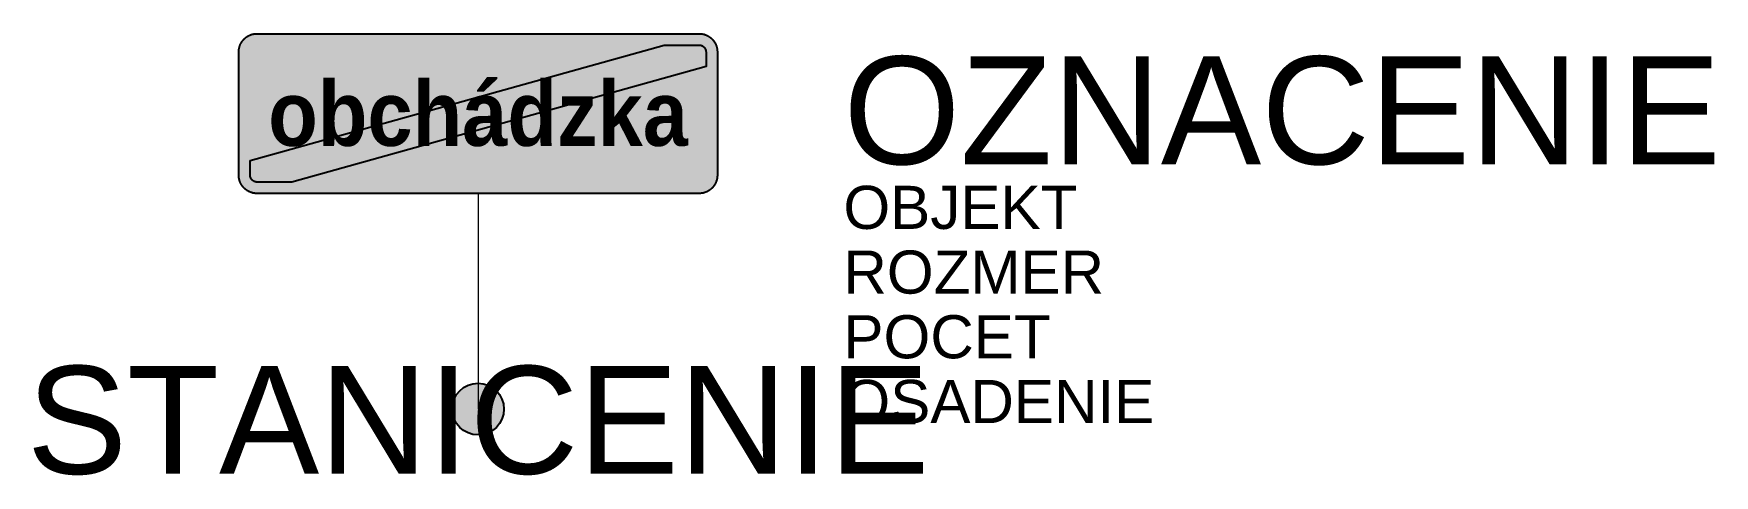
# Model space of a CAD drawing. Header units: metres. Extents: x -10.3 to 28.7, y -1.5 to 8.7.
import ezdxf
from ezdxf.enums import TextEntityAlignment as Align

# ---------------------------------------------------------------- set-up
doc = ezdxf.new("R2010")
doc.units = ezdxf.units.M
doc.layers.get('Defpoints').update_dxf_attribs({"color": 140, "lineweight": 5})
doc.styles.add('DZ', font='arialbd.ttf')
doc.styles.get("Standard").update_dxf_attribs({"font": 'arial.ttf'})

msp = doc.modelspace()

# ---------------------------------------------------------------- hatches: boundary and pattern name
at = {"true_color": 0xf6b400}
msp.add_hatch(color=40, dxfattribs=at).paths.add_polyline_path([(-5.133, 5), (-5.138, 5), (-5.143, 5), (-5.149, 5), (-5.154, 5), (-5.159, 5.001), (-5.164, 5.001), (-5.17, 5.002), (-5.175, 5.002), (-5.18, 5.003), (-5.185, 5.003), (-5.19, 5.004), (-5.195, 5.005), (-5.201, 5.005), (-5.206, 5.006), (-5.211, 5.007), (-5.216, 5.008), (-5.221, 5.009), (-5.226, 5.01), (-5.231, 5.012), (-5.236, 5.013), (-5.241, 5.014), (-5.246, 5.015), (-5.251, 5.017), (-5.256, 5.018), (-5.261, 5.02), (-5.266, 5.021), (-5.271, 5.023), (-5.276, 5.025), (-5.281, 5.027), (-5.285, 5.028), (-5.29, 5.03), (-5.295, 5.032), (-5.3, 5.034), (-5.304, 5.036), (-5.309, 5.038), (-5.314, 5.041), (-5.318, 5.043), (-5.323, 5.045), (-5.328, 5.047), (-5.332, 5.05), (-5.337, 5.052), (-5.341, 5.055), (-5.346, 5.057), (-5.35, 5.06), (-5.355, 5.063), (-5.359, 5.065), (-5.363, 5.068), (-5.368, 5.071), (-5.372, 5.074), (-5.376, 5.077), (-5.381, 5.08), (-5.385, 5.083), (-5.389, 5.086), (-5.393, 5.089), (-5.397, 5.093), (-5.401, 5.096), (-5.405, 5.099), (-5.409, 5.103), (-5.413, 5.106), (-5.417, 5.109), (-5.421, 5.113), (-5.425, 5.117), (-5.428, 5.12), (-5.432, 5.124), (-5.436, 5.128), (-5.44, 5.131), (-5.443, 5.135), (-5.447, 5.139), (-5.45, 5.143), (-5.454, 5.147), (-5.457, 5.151), (-5.46, 5.155), (-5.464, 5.159), (-5.467, 5.163), (-5.47, 5.167), (-5.473, 5.171), (-5.476, 5.176), (-5.479, 5.18), (-5.482, 5.184), (-5.485, 5.188), (-5.488, 5.193), (-5.491, 5.197), (-5.493, 5.201), (-5.496, 5.206), (-5.499, 5.21), (-5.501, 5.215), (-5.504, 5.219), (-5.506, 5.224), (-5.509, 5.229), (-5.511, 5.233), (-5.513, 5.238), (-5.516, 5.242), (-5.518, 5.247), (-5.52, 5.252), (-5.522, 5.256), (-5.524, 5.261), (-5.526, 5.266), (-5.528, 5.271), (-5.53, 5.276), (-5.532, 5.281), (-5.533, 5.285), (-5.535, 5.29), (-5.536, 5.295), (-5.538, 5.3), (-5.539, 5.305), (-5.541, 5.31), (-5.542, 5.315), (-5.543, 5.32), (-5.545, 5.325), (-5.546, 5.33), (-5.547, 5.335), (-5.548, 5.34), (-5.549, 5.345), (-5.55, 5.351), (-5.551, 5.356), (-5.552, 5.361), (-5.552, 5.366), (-5.553, 5.371), (-5.554, 5.376), (-5.554, 5.381), (-5.555, 5.387), (-5.555, 5.392), (-5.555, 5.397), (-5.556, 5.402), (-5.556, 5.408), (-5.556, 5.413), (-5.556, 5.418), (-5.556, 5.423), (-5.556, 8.281), (-5.556, 8.286), (-5.556, 8.291), (-5.556, 8.297), (-5.556, 8.302), (-5.555, 8.307), (-5.555, 8.312), (-5.555, 8.317), (-5.554, 8.323), (-5.554, 8.328), (-5.553, 8.333), (-5.552, 8.338), (-5.552, 8.343), (-5.551, 8.348), (-5.55, 8.354), (-5.549, 8.359), (-5.548, 8.364), (-5.547, 8.369), (-5.546, 8.374), (-5.545, 8.379), (-5.543, 8.384), (-5.542, 8.389), (-5.541, 8.394), (-5.539, 8.399), (-5.538, 8.404), (-5.536, 8.409), (-5.535, 8.414), (-5.533, 8.419), (-5.532, 8.424), (-5.53, 8.428), (-5.528, 8.433), (-5.526, 8.438), (-5.524, 8.443), (-5.522, 8.448), (-5.52, 8.452), (-5.518, 8.457), (-5.516, 8.462), (-5.513, 8.466), (-5.511, 8.471), (-5.509, 8.476), (-5.506, 8.48), (-5.504, 8.485), (-5.501, 8.489), (-5.499, 8.494), (-5.496, 8.498), (-5.493, 8.503), (-5.491, 8.507), (-5.488, 8.511), (-5.485, 8.516), (-5.482, 8.52), (-5.479, 8.524), (-5.476, 8.528), (-5.473, 8.533), (-5.47, 8.537), (-5.467, 8.541), (-5.464, 8.545), (-5.46, 8.549), (-5.457, 8.553), (-5.454, 8.557), (-5.45, 8.561), (-5.447, 8.565), (-5.443, 8.569), (-5.44, 8.573), (-5.436, 8.576), (-5.432, 8.58), (-5.428, 8.584), (-5.425, 8.587), (-5.421, 8.591), (-5.417, 8.595), (-5.413, 8.598), (-5.409, 8.602), (-5.405, 8.605), (-5.401, 8.608), (-5.397, 8.611), (-5.393, 8.615), (-5.389, 8.618), (-5.385, 8.621), (-5.381, 8.624), (-5.376, 8.627), (-5.372, 8.63), (-5.368, 8.633), (-5.363, 8.636), (-5.359, 8.639), (-5.355, 8.641), (-5.35, 8.644), (-5.346, 8.647), (-5.341, 8.649), (-5.337, 8.652), (-5.332, 8.654), (-5.328, 8.657), (-5.323, 8.659), (-5.318, 8.661), (-5.314, 8.664), (-5.309, 8.666), (-5.304, 8.668), (-5.3, 8.67), (-5.295, 8.672), (-5.29, 8.674), (-5.285, 8.676), (-5.281, 8.678), (-5.276, 8.679), (-5.271, 8.681), (-5.266, 8.683), (-5.261, 8.684), (-5.256, 8.686), (-5.251, 8.687), (-5.246, 8.689), (-5.241, 8.69), (-5.236, 8.691), (-5.231, 8.693), (-5.226, 8.694), (-5.221, 8.695), (-5.216, 8.696), (-5.211, 8.697), (-5.206, 8.698), (-5.201, 8.699), (-5.195, 8.7), (-5.19, 8.7), (-5.185, 8.701), (-5.18, 8.701), (-5.175, 8.702), (-5.17, 8.703), (-5.164, 8.703), (-5.159, 8.703), (-5.154, 8.704), (-5.149, 8.704), (-5.143, 8.704), (-5.138, 8.704), (-5.133, 8.704), (5.133, 8.704), (5.138, 8.704), (5.143, 8.704), (5.149, 8.704), (5.154, 8.704), (5.159, 8.703), (5.164, 8.703), (5.17, 8.703), (5.175, 8.702), (5.18, 8.701), (5.185, 8.701), (5.19, 8.7), (5.195, 8.7), (5.201, 8.699), (5.206, 8.698), (5.211, 8.697), (5.216, 8.696), (5.221, 8.695), (5.226, 8.694), (5.231, 8.693), (5.236, 8.691), (5.241, 8.69), (5.246, 8.689), (5.251, 8.687), (5.256, 8.686), (5.261, 8.684), (5.266, 8.683), (5.271, 8.681), (5.276, 8.679), (5.281, 8.678), (5.285, 8.676), (5.29, 8.674), (5.295, 8.672), (5.3, 8.67), (5.304, 8.668), (5.309, 8.666), (5.314, 8.664), (5.318, 8.661), (5.323, 8.659), (5.328, 8.657), (5.332, 8.654), (5.337, 8.652), (5.341, 8.649), (5.346, 8.647), (5.35, 8.644), (5.355, 8.641), (5.359, 8.639), (5.363, 8.636), (5.368, 8.633), (5.372, 8.63), (5.376, 8.627), (5.381, 8.624), (5.385, 8.621), (5.389, 8.618), (5.393, 8.615), (5.397, 8.611), (5.401, 8.608), (5.405, 8.605), (5.409, 8.602), (5.413, 8.598), (5.417, 8.595), (5.421, 8.591), (5.425, 8.587), (5.428, 8.584), (5.432, 8.58), (5.436, 8.576), (5.44, 8.573), (5.443, 8.569), (5.447, 8.565), (5.45, 8.561), (5.454, 8.557), (5.457, 8.553), (5.46, 8.549), (5.464, 8.545), (5.467, 8.541), (5.47, 8.537), (5.473, 8.533), (5.476, 8.528), (5.479, 8.524), (5.482, 8.52), (5.485, 8.516), (5.488, 8.511), (5.491, 8.507), (5.493, 8.503), (5.496, 8.498), (5.499, 8.494), (5.501, 8.489), (5.504, 8.485), (5.506, 8.48), (5.509, 8.476), (5.511, 8.471), (5.513, 8.466), (5.516, 8.462), (5.518, 8.457), (5.52, 8.452), (5.522, 8.448), (5.524, 8.443), (5.526, 8.438), (5.528, 8.433), (5.53, 8.428), (5.531, 8.424), (5.533, 8.419), (5.535, 8.414), (5.536, 8.409), (5.538, 8.404), (5.539, 8.399), (5.541, 8.394), (5.542, 8.389), (5.543, 8.384), (5.545, 8.379), (5.546, 8.374), (5.547, 8.369), (5.548, 8.364), (5.549, 8.359), (5.55, 8.354), (5.551, 8.348), (5.552, 8.343), (5.552, 8.338), (5.553, 8.333), (5.554, 8.328), (5.554, 8.323), (5.555, 8.317), (5.555, 8.312), (5.555, 8.307), (5.556, 8.302), (5.556, 8.297), (5.556, 8.291), (5.556, 8.286), (5.556, 8.281), (5.556, 5.423), (5.556, 5.418), (5.556, 5.413), (5.556, 5.408), (5.556, 5.402), (5.555, 5.397), (5.555, 5.392), (5.555, 5.387), (5.554, 5.381), (5.554, 5.376), (5.553, 5.371), (5.552, 5.366), (5.552, 5.361), (5.551, 5.356), (5.55, 5.351), (5.549, 5.345), (5.548, 5.34), (5.547, 5.335), (5.546, 5.33), (5.545, 5.325), (5.543, 5.32), (5.542, 5.315), (5.541, 5.31), (5.539, 5.305), (5.538, 5.3), (5.536, 5.295), (5.535, 5.29), (5.533, 5.285), (5.531, 5.281), (5.53, 5.276), (5.528, 5.271), (5.526, 5.266), (5.524, 5.261), (5.522, 5.256), (5.52, 5.252), (5.518, 5.247), (5.516, 5.242), (5.513, 5.238), (5.511, 5.233), (5.509, 5.229), (5.506, 5.224), (5.504, 5.219), (5.501, 5.215), (5.499, 5.21), (5.496, 5.206), (5.493, 5.201), (5.491, 5.197), (5.488, 5.193), (5.485, 5.188), (5.482, 5.184), (5.479, 5.18), (5.476, 5.176), (5.473, 5.171), (5.47, 5.167), (5.467, 5.163), (5.464, 5.159), (5.46, 5.155), (5.457, 5.151), (5.454, 5.147), (5.45, 5.143), (5.447, 5.139), (5.443, 5.135), (5.44, 5.131), (5.436, 5.128), (5.432, 5.124), (5.428, 5.12), (5.425, 5.117), (5.421, 5.113), (5.417, 5.109), (5.413, 5.106), (5.409, 5.103), (5.405, 5.099), (5.401, 5.096), (5.397, 5.093), (5.393, 5.089), (5.389, 5.086), (5.385, 5.083), (5.381, 5.08), (5.376, 5.077), (5.372, 5.074), (5.368, 5.071), (5.363, 5.068), (5.359, 5.065), (5.355, 5.063), (5.35, 5.06), (5.346, 5.057), (5.341, 5.055), (5.337, 5.052), (5.332, 5.05), (5.328, 5.047), (5.323, 5.045), (5.318, 5.043), (5.314, 5.041), (5.309, 5.038), (5.304, 5.036), (5.3, 5.034), (5.295, 5.032), (5.29, 5.03), (5.285, 5.028), (5.281, 5.027), (5.276, 5.025), (5.271, 5.023), (5.266, 5.021), (5.261, 5.02), (5.256, 5.018), (5.251, 5.017), (5.246, 5.015), (5.241, 5.014), (5.236, 5.013), (5.231, 5.012), (5.226, 5.01), (5.221, 5.009), (5.216, 5.008), (5.211, 5.007), (5.206, 5.006), (5.201, 5.005), (5.195, 5.005), (5.19, 5.004), (5.185, 5.003), (5.18, 5.003), (5.175, 5.002), (5.17, 5.002), (5.164, 5.001), (5.159, 5.001), (5.154, 5), (5.149, 5), (5.143, 5), (5.138, 5), (5.133, 5)])
at = {"true_color": 0x292829}
h = msp.add_hatch(color=250, dxfattribs=at)
h.paths.add_polyline_path([(-5.133, 5.106), (-5.141, 5.106), (-5.149, 5.106), (-5.157, 5.107), (-5.165, 5.107), (-5.173, 5.108), (-5.181, 5.109), (-5.189, 5.111), (-5.197, 5.112), (-5.205, 5.114), (-5.212, 5.116), (-5.22, 5.118), (-5.227, 5.12), (-5.235, 5.122), (-5.242, 5.125), (-5.249, 5.128), (-5.257, 5.131), (-5.264, 5.134), (-5.271, 5.137), (-5.277, 5.141), (-5.284, 5.144), (-5.291, 5.148), (-5.298, 5.152), (-5.304, 5.156), (-5.31, 5.16), (-5.317, 5.164), (-5.323, 5.169), (-5.329, 5.174), (-5.335, 5.178), (-5.341, 5.183), (-5.346, 5.188), (-5.352, 5.193), (-5.357, 5.199), (-5.363, 5.204), (-5.368, 5.21), (-5.373, 5.215), (-5.378, 5.221), (-5.383, 5.227), (-5.387, 5.233), (-5.392, 5.239), (-5.396, 5.246), (-5.4, 5.252), (-5.404, 5.259), (-5.408, 5.265), (-5.412, 5.272), (-5.416, 5.279), (-5.419, 5.286), (-5.422, 5.293), (-5.426, 5.3), (-5.428, 5.307), (-5.431, 5.314), (-5.434, 5.321), (-5.436, 5.329), (-5.438, 5.336), (-5.44, 5.344), (-5.442, 5.352), (-5.444, 5.359), (-5.445, 5.367), (-5.447, 5.375), (-5.448, 5.383), (-5.449, 5.391), (-5.45, 5.399), (-5.45, 5.407), (-5.45, 5.415), (-5.45, 5.423), (-5.45, 8.281), (-5.45, 8.289), (-5.45, 8.297), (-5.45, 8.305), (-5.449, 8.313), (-5.448, 8.321), (-5.447, 8.329), (-5.445, 8.337), (-5.444, 8.345), (-5.442, 8.352), (-5.44, 8.36), (-5.438, 8.368), (-5.436, 8.375), (-5.434, 8.383), (-5.431, 8.39), (-5.428, 8.397), (-5.426, 8.404), (-5.422, 8.411), (-5.419, 8.418), (-5.416, 8.425), (-5.412, 8.432), (-5.408, 8.439), (-5.404, 8.445), (-5.4, 8.452), (-5.396, 8.458), (-5.392, 8.465), (-5.387, 8.471), (-5.383, 8.477), (-5.378, 8.483), (-5.373, 8.489), (-5.368, 8.494), (-5.363, 8.5), (-5.357, 8.505), (-5.352, 8.511), (-5.346, 8.516), (-5.341, 8.521), (-5.335, 8.526), (-5.329, 8.531), (-5.323, 8.535), (-5.317, 8.54), (-5.31, 8.544), (-5.304, 8.548), (-5.298, 8.552), (-5.291, 8.556), (-5.284, 8.56), (-5.277, 8.564), (-5.271, 8.567), (-5.264, 8.57), (-5.257, 8.573), (-5.249, 8.576), (-5.242, 8.579), (-5.235, 8.582), (-5.227, 8.584), (-5.22, 8.586), (-5.212, 8.588), (-5.205, 8.59), (-5.197, 8.592), (-5.189, 8.593), (-5.181, 8.595), (-5.173, 8.596), (-5.165, 8.597), (-5.157, 8.597), (-5.149, 8.598), (-5.141, 8.598), (-5.133, 8.598), (5.133, 8.598), (5.141, 8.598), (5.149, 8.598), (5.157, 8.597), (5.165, 8.597), (5.173, 8.596), (5.181, 8.595), (5.189, 8.593), (5.197, 8.592), (5.205, 8.59), (5.212, 8.588), (5.22, 8.586), (5.227, 8.584), (5.235, 8.582), (5.242, 8.579), (5.249, 8.576), (5.257, 8.573), (5.264, 8.57), (5.271, 8.567), (5.277, 8.564), (5.284, 8.56), (5.291, 8.556), (5.298, 8.552), (5.304, 8.548), (5.31, 8.544), (5.317, 8.54), (5.323, 8.535), (5.329, 8.531), (5.335, 8.526), (5.341, 8.521), (5.346, 8.516), (5.352, 8.511), (5.357, 8.505), (5.363, 8.5), (5.368, 8.494), (5.373, 8.489), (5.378, 8.483), (5.383, 8.477), (5.387, 8.471), (5.392, 8.465), (5.396, 8.458), (5.4, 8.452), (5.404, 8.445), (5.408, 8.439), (5.412, 8.432), (5.416, 8.425), (5.419, 8.418), (5.422, 8.411), (5.425, 8.404), (5.428, 8.397), (5.431, 8.39), (5.434, 8.383), (5.436, 8.375), (5.438, 8.368), (5.44, 8.36), (5.442, 8.352), (5.444, 8.345), (5.445, 8.337), (5.447, 8.329), (5.448, 8.321), (5.449, 8.313), (5.449, 8.305), (5.45, 8.297), (5.45, 8.289), (5.45, 8.281), (5.45, 5.423), (5.45, 5.415), (5.45, 5.407), (5.449, 5.399), (5.449, 5.391), (5.448, 5.383), (5.447, 5.375), (5.445, 5.367), (5.444, 5.359), (5.442, 5.352), (5.44, 5.344), (5.438, 5.336), (5.436, 5.329), (5.434, 5.321), (5.431, 5.314), (5.428, 5.307), (5.425, 5.3), (5.422, 5.293), (5.419, 5.286), (5.416, 5.279), (5.412, 5.272), (5.408, 5.265), (5.404, 5.259), (5.4, 5.252), (5.396, 5.246), (5.392, 5.239), (5.387, 5.233), (5.383, 5.227), (5.378, 5.221), (5.373, 5.215), (5.368, 5.21), (5.363, 5.204), (5.357, 5.199), (5.352, 5.193), (5.346, 5.188), (5.341, 5.183), (5.335, 5.178), (5.329, 5.174), (5.323, 5.169), (5.317, 5.164), (5.31, 5.16), (5.304, 5.156), (5.298, 5.152), (5.291, 5.148), (5.284, 5.144), (5.277, 5.141), (5.271, 5.137), (5.264, 5.134), (5.257, 5.131), (5.249, 5.128), (5.242, 5.125), (5.235, 5.122), (5.227, 5.12), (5.22, 5.118), (5.212, 5.116), (5.205, 5.114), (5.197, 5.112), (5.189, 5.111), (5.181, 5.109), (5.173, 5.108), (5.165, 5.107), (5.157, 5.107), (5.149, 5.106), (5.141, 5.106), (5.133, 5.106)])
h.paths.add_polyline_path([(-5.133, 5.265), (-5.137, 5.265), (-5.141, 5.265), (-5.145, 5.265), (-5.149, 5.265), (-5.153, 5.266), (-5.157, 5.266), (-5.161, 5.267), (-5.165, 5.268), (-5.169, 5.269), (-5.173, 5.27), (-5.176, 5.271), (-5.18, 5.272), (-5.184, 5.273), (-5.188, 5.274), (-5.191, 5.276), (-5.195, 5.277), (-5.198, 5.279), (-5.202, 5.28), (-5.205, 5.282), (-5.209, 5.284), (-5.212, 5.286), (-5.215, 5.288), (-5.218, 5.29), (-5.222, 5.292), (-5.225, 5.294), (-5.228, 5.296), (-5.231, 5.298), (-5.234, 5.301), (-5.237, 5.303), (-5.24, 5.306), (-5.242, 5.308), (-5.245, 5.311), (-5.248, 5.314), (-5.25, 5.317), (-5.253, 5.319), (-5.255, 5.322), (-5.258, 5.325), (-5.26, 5.328), (-5.262, 5.331), (-5.265, 5.335), (-5.267, 5.338), (-5.269, 5.341), (-5.271, 5.344), (-5.273, 5.348), (-5.274, 5.351), (-5.276, 5.354), (-5.278, 5.358), (-5.279, 5.361), (-5.281, 5.365), (-5.282, 5.369), (-5.283, 5.372), (-5.285, 5.376), (-5.286, 5.38), (-5.287, 5.384), (-5.288, 5.387), (-5.288, 5.391), (-5.289, 5.395), (-5.29, 5.399), (-5.29, 5.403), (-5.291, 5.407), (-5.291, 5.411), (-5.291, 5.415), (-5.292, 5.419), (-5.292, 5.423), (-5.292, 8.281), (-5.292, 8.285), (-5.291, 8.289), (-5.291, 8.293), (-5.291, 8.297), (-5.29, 8.301), (-5.29, 8.305), (-5.289, 8.309), (-5.288, 8.313), (-5.288, 8.317), (-5.287, 8.32), (-5.286, 8.324), (-5.285, 8.328), (-5.283, 8.332), (-5.282, 8.335), (-5.281, 8.339), (-5.279, 8.343), (-5.278, 8.346), (-5.276, 8.35), (-5.274, 8.353), (-5.273, 8.356), (-5.271, 8.36), (-5.269, 8.363), (-5.267, 8.366), (-5.265, 8.37), (-5.262, 8.373), (-5.26, 8.376), (-5.258, 8.379), (-5.255, 8.382), (-5.253, 8.385), (-5.25, 8.388), (-5.248, 8.39), (-5.245, 8.393), (-5.242, 8.396), (-5.24, 8.398), (-5.237, 8.401), (-5.234, 8.403), (-5.231, 8.406), (-5.228, 8.408), (-5.225, 8.41), (-5.222, 8.412), (-5.218, 8.415), (-5.215, 8.417), (-5.212, 8.418), (-5.209, 8.42), (-5.205, 8.422), (-5.202, 8.424), (-5.198, 8.425), (-5.195, 8.427), (-5.191, 8.429), (-5.188, 8.43), (-5.184, 8.431), (-5.18, 8.432), (-5.176, 8.433), (-5.173, 8.435), (-5.169, 8.435), (-5.165, 8.436), (-5.161, 8.437), (-5.157, 8.438), (-5.153, 8.438), (-5.149, 8.439), (-5.145, 8.439), (-5.141, 8.439), (-5.137, 8.44), (-5.133, 8.44), (5.133, 8.44), (5.137, 8.44), (5.141, 8.439), (5.145, 8.439), (5.149, 8.439), (5.153, 8.438), (5.157, 8.438), (5.161, 8.437), (5.165, 8.436), (5.169, 8.435), (5.173, 8.435), (5.176, 8.433), (5.18, 8.432), (5.184, 8.431), (5.187, 8.43), (5.191, 8.429), (5.195, 8.427), (5.198, 8.425), (5.202, 8.424), (5.205, 8.422), (5.209, 8.42), (5.212, 8.418), (5.215, 8.417), (5.218, 8.415), (5.222, 8.412), (5.225, 8.41), (5.228, 8.408), (5.231, 8.406), (5.234, 8.403), (5.237, 8.401), (5.24, 8.398), (5.242, 8.396), (5.245, 8.393), (5.248, 8.39), (5.25, 8.388), (5.253, 8.385), (5.255, 8.382), (5.258, 8.379), (5.26, 8.376), (5.262, 8.373), (5.265, 8.37), (5.267, 8.366), (5.269, 8.363), (5.271, 8.36), (5.273, 8.356), (5.274, 8.353), (5.276, 8.35), (5.278, 8.346), (5.279, 8.343), (5.281, 8.339), (5.282, 8.335), (5.283, 8.332), (5.285, 8.328), (5.286, 8.324), (5.287, 8.32), (5.288, 8.317), (5.288, 8.313), (5.289, 8.309), (5.29, 8.305), (5.29, 8.301), (5.291, 8.297), (5.291, 8.293), (5.291, 8.289), (5.292, 8.285), (5.292, 8.281), (5.292, 5.423), (5.292, 5.419), (5.291, 5.415), (5.291, 5.411), (5.291, 5.407), (5.29, 5.403), (5.29, 5.399), (5.289, 5.395), (5.288, 5.391), (5.288, 5.387), (5.287, 5.384), (5.286, 5.38), (5.285, 5.376), (5.283, 5.372), (5.282, 5.369), (5.281, 5.365), (5.279, 5.361), (5.278, 5.358), (5.276, 5.354), (5.274, 5.351), (5.273, 5.348), (5.271, 5.344), (5.269, 5.341), (5.267, 5.338), (5.265, 5.335), (5.262, 5.331), (5.26, 5.328), (5.258, 5.325), (5.255, 5.322), (5.253, 5.319), (5.25, 5.317), (5.248, 5.314), (5.245, 5.311), (5.242, 5.308), (5.24, 5.306), (5.237, 5.303), (5.234, 5.301), (5.231, 5.298), (5.228, 5.296), (5.225, 5.294), (5.222, 5.292), (5.218, 5.29), (5.215, 5.288), (5.212, 5.286), (5.209, 5.284), (5.205, 5.282), (5.202, 5.28), (5.198, 5.279), (5.195, 5.277), (5.191, 5.276), (5.187, 5.274), (5.184, 5.273), (5.18, 5.272), (5.176, 5.271), (5.173, 5.27), (5.169, 5.269), (5.165, 5.268), (5.161, 5.267), (5.157, 5.266), (5.153, 5.266), (5.149, 5.265), (5.145, 5.265), (5.141, 5.265), (5.137, 5.265), (5.133, 5.265)], flags=16)
at = {"true_color": 0xba1e10}
msp.add_hatch(color=22, dxfattribs=at).paths.add_polyline_path([(-5.292, 5.764), (4.322, 8.44), (5.133, 8.44), (5.137, 8.44), (5.141, 8.439), (5.145, 8.439), (5.149, 8.439), (5.153, 8.438), (5.157, 8.438), (5.161, 8.437), (5.165, 8.436), (5.169, 8.435), (5.173, 8.435), (5.176, 8.433), (5.18, 8.432), (5.184, 8.431), (5.187, 8.43), (5.191, 8.429), (5.195, 8.427), (5.198, 8.425), (5.202, 8.424), (5.205, 8.422), (5.209, 8.42), (5.212, 8.418), (5.215, 8.417), (5.218, 8.415), (5.222, 8.412), (5.225, 8.41), (5.228, 8.408), (5.231, 8.406), (5.234, 8.403), (5.237, 8.401), (5.24, 8.398), (5.242, 8.396), (5.245, 8.393), (5.248, 8.39), (5.25, 8.388), (5.253, 8.385), (5.255, 8.382), (5.258, 8.379), (5.26, 8.376), (5.262, 8.373), (5.265, 8.37), (5.267, 8.366), (5.269, 8.363), (5.271, 8.36), (5.273, 8.356), (5.274, 8.353), (5.276, 8.35), (5.278, 8.346), (5.279, 8.343), (5.281, 8.339), (5.282, 8.335), (5.283, 8.332), (5.285, 8.328), (5.286, 8.324), (5.287, 8.32), (5.288, 8.317), (5.288, 8.313), (5.289, 8.309), (5.29, 8.305), (5.29, 8.301), (5.291, 8.297), (5.291, 8.293), (5.291, 8.289), (5.292, 8.285), (5.292, 8.281), (5.292, 7.941), (-4.322, 5.265), (-5.133, 5.265), (-5.137, 5.265), (-5.141, 5.265), (-5.145, 5.265), (-5.149, 5.265), (-5.153, 5.266), (-5.157, 5.266), (-5.161, 5.267), (-5.165, 5.268), (-5.169, 5.269), (-5.173, 5.27), (-5.176, 5.271), (-5.18, 5.272), (-5.184, 5.273), (-5.188, 5.274), (-5.191, 5.276), (-5.195, 5.277), (-5.198, 5.279), (-5.202, 5.28), (-5.205, 5.282), (-5.209, 5.284), (-5.212, 5.286), (-5.215, 5.288), (-5.218, 5.29), (-5.222, 5.292), (-5.225, 5.294), (-5.228, 5.296), (-5.231, 5.298), (-5.234, 5.301), (-5.237, 5.303), (-5.24, 5.306), (-5.242, 5.308), (-5.245, 5.311), (-5.248, 5.314), (-5.25, 5.317), (-5.253, 5.319), (-5.255, 5.322), (-5.258, 5.325), (-5.26, 5.328), (-5.262, 5.331), (-5.265, 5.335), (-5.267, 5.338), (-5.269, 5.341), (-5.271, 5.344), (-5.273, 5.348), (-5.274, 5.351), (-5.276, 5.354), (-5.278, 5.358), (-5.279, 5.361), (-5.281, 5.365), (-5.282, 5.369), (-5.283, 5.372), (-5.285, 5.376), (-5.286, 5.38), (-5.287, 5.384), (-5.288, 5.387), (-5.288, 5.391), (-5.289, 5.395), (-5.29, 5.399), (-5.29, 5.403), (-5.291, 5.407), (-5.291, 5.411), (-5.291, 5.415), (-5.292, 5.419), (-5.292, 5.423)])
h = msp.add_hatch(color=0)
h.dxf.hatch_style = 1
h.paths.add_polyline_path([(0.6, 0, 1), (-0.6, 0, 1)])

# ---------------------------------------------------------------- linework, layer by layer
at = {"lineweight": 9}
msp.add_line((0, 5), (0, 2.5), dxfattribs=at)
at = {"color": 0, "lineweight": 9}
msp.add_line((0, 2.5), (0, 0), dxfattribs=at)
at = {"color": 40, "true_color": 0xf6b400}
msp.add_lwpolyline([(-5.133, 5), (-5.138, 5), (-5.143, 5), (-5.149, 5), (-5.154, 5), (-5.159, 5.001), (-5.164, 5.001), (-5.17, 5.002), (-5.175, 5.002), (-5.18, 5.003), (-5.185, 5.003), (-5.19, 5.004), (-5.195, 5.005), (-5.201, 5.005), (-5.206, 5.006), (-5.211, 5.007), (-5.216, 5.008), (-5.221, 5.009), (-5.226, 5.01), (-5.231, 5.012), (-5.236, 5.013), (-5.241, 5.014), (-5.246, 5.015), (-5.251, 5.017), (-5.256, 5.018), (-5.261, 5.02), (-5.266, 5.021), (-5.271, 5.023), (-5.276, 5.025), (-5.281, 5.027), (-5.285, 5.028), (-5.29, 5.03), (-5.295, 5.032), (-5.3, 5.034), (-5.304, 5.036), (-5.309, 5.038), (-5.314, 5.041), (-5.318, 5.043), (-5.323, 5.045), (-5.328, 5.047), (-5.332, 5.05), (-5.337, 5.052), (-5.341, 5.055), (-5.346, 5.057), (-5.35, 5.06), (-5.355, 5.063), (-5.359, 5.065), (-5.363, 5.068), (-5.368, 5.071), (-5.372, 5.074), (-5.376, 5.077), (-5.381, 5.08), (-5.385, 5.083), (-5.389, 5.086), (-5.393, 5.089), (-5.397, 5.093), (-5.401, 5.096), (-5.405, 5.099), (-5.409, 5.103), (-5.413, 5.106), (-5.417, 5.109), (-5.421, 5.113), (-5.425, 5.117), (-5.428, 5.12), (-5.432, 5.124), (-5.436, 5.128), (-5.44, 5.131), (-5.443, 5.135), (-5.447, 5.139), (-5.45, 5.143), (-5.454, 5.147), (-5.457, 5.151), (-5.46, 5.155), (-5.464, 5.159), (-5.467, 5.163), (-5.47, 5.167), (-5.473, 5.171), (-5.476, 5.176), (-5.479, 5.18), (-5.482, 5.184), (-5.485, 5.188), (-5.488, 5.193), (-5.491, 5.197), (-5.493, 5.201), (-5.496, 5.206), (-5.499, 5.21), (-5.501, 5.215), (-5.504, 5.219), (-5.506, 5.224), (-5.509, 5.229), (-5.511, 5.233), (-5.513, 5.238), (-5.516, 5.242), (-5.518, 5.247), (-5.52, 5.252), (-5.522, 5.256), (-5.524, 5.261), (-5.526, 5.266), (-5.528, 5.271), (-5.53, 5.276), (-5.532, 5.281), (-5.533, 5.285), (-5.535, 5.29), (-5.536, 5.295), (-5.538, 5.3), (-5.539, 5.305), (-5.541, 5.31), (-5.542, 5.315), (-5.543, 5.32), (-5.545, 5.325), (-5.546, 5.33), (-5.547, 5.335), (-5.548, 5.34), (-5.549, 5.345), (-5.55, 5.351), (-5.551, 5.356), (-5.552, 5.361), (-5.552, 5.366), (-5.553, 5.371), (-5.554, 5.376), (-5.554, 5.381), (-5.555, 5.387), (-5.555, 5.392), (-5.555, 5.397), (-5.556, 5.402), (-5.556, 5.408), (-5.556, 5.413), (-5.556, 5.418), (-5.556, 5.423), (-5.556, 8.281), (-5.556, 8.286), (-5.556, 8.291), (-5.556, 8.297), (-5.556, 8.302), (-5.555, 8.307), (-5.555, 8.312), (-5.555, 8.317), (-5.554, 8.323), (-5.554, 8.328), (-5.553, 8.333), (-5.552, 8.338), (-5.552, 8.343), (-5.551, 8.348), (-5.55, 8.354), (-5.549, 8.359), (-5.548, 8.364), (-5.547, 8.369), (-5.546, 8.374), (-5.545, 8.379), (-5.543, 8.384), (-5.542, 8.389), (-5.541, 8.394), (-5.539, 8.399), (-5.538, 8.404), (-5.536, 8.409), (-5.535, 8.414), (-5.533, 8.419), (-5.532, 8.424), (-5.53, 8.428), (-5.528, 8.433), (-5.526, 8.438), (-5.524, 8.443), (-5.522, 8.448), (-5.52, 8.452), (-5.518, 8.457), (-5.516, 8.462), (-5.513, 8.466), (-5.511, 8.471), (-5.509, 8.476), (-5.506, 8.48), (-5.504, 8.485), (-5.501, 8.489), (-5.499, 8.494), (-5.496, 8.498), (-5.493, 8.503), (-5.491, 8.507), (-5.488, 8.511), (-5.485, 8.516), (-5.482, 8.52), (-5.479, 8.524), (-5.476, 8.528), (-5.473, 8.533), (-5.47, 8.537), (-5.467, 8.541), (-5.464, 8.545), (-5.46, 8.549), (-5.457, 8.553), (-5.454, 8.557), (-5.45, 8.561), (-5.447, 8.565), (-5.443, 8.569), (-5.44, 8.573), (-5.436, 8.576), (-5.432, 8.58), (-5.428, 8.584), (-5.425, 8.587), (-5.421, 8.591), (-5.417, 8.595), (-5.413, 8.598), (-5.409, 8.602), (-5.405, 8.605), (-5.401, 8.608), (-5.397, 8.611), (-5.393, 8.615), (-5.389, 8.618), (-5.385, 8.621), (-5.381, 8.624), (-5.376, 8.627), (-5.372, 8.63), (-5.368, 8.633), (-5.363, 8.636), (-5.359, 8.639), (-5.355, 8.641), (-5.35, 8.644), (-5.346, 8.647), (-5.341, 8.649), (-5.337, 8.652), (-5.332, 8.654), (-5.328, 8.657), (-5.323, 8.659), (-5.318, 8.661), (-5.314, 8.664), (-5.309, 8.666), (-5.304, 8.668), (-5.3, 8.67), (-5.295, 8.672), (-5.29, 8.674), (-5.285, 8.676), (-5.281, 8.678), (-5.276, 8.679), (-5.271, 8.681), (-5.266, 8.683), (-5.261, 8.684), (-5.256, 8.686), (-5.251, 8.687), (-5.246, 8.689), (-5.241, 8.69), (-5.236, 8.691), (-5.231, 8.693), (-5.226, 8.694), (-5.221, 8.695), (-5.216, 8.696), (-5.211, 8.697), (-5.206, 8.698), (-5.201, 8.699), (-5.195, 8.7), (-5.19, 8.7), (-5.185, 8.701), (-5.18, 8.701), (-5.175, 8.702), (-5.17, 8.703), (-5.164, 8.703), (-5.159, 8.703), (-5.154, 8.704), (-5.149, 8.704), (-5.143, 8.704), (-5.138, 8.704), (-5.133, 8.704), (5.133, 8.704), (5.138, 8.704), (5.143, 8.704), (5.149, 8.704), (5.154, 8.704), (5.159, 8.703), (5.164, 8.703), (5.17, 8.703), (5.175, 8.702), (5.18, 8.701), (5.185, 8.701), (5.19, 8.7), (5.195, 8.7), (5.201, 8.699), (5.206, 8.698), (5.211, 8.697), (5.216, 8.696), (5.221, 8.695), (5.226, 8.694), (5.231, 8.693), (5.236, 8.691), (5.241, 8.69), (5.246, 8.689), (5.251, 8.687), (5.256, 8.686), (5.261, 8.684), (5.266, 8.683), (5.271, 8.681), (5.276, 8.679), (5.281, 8.678), (5.285, 8.676), (5.29, 8.674), (5.295, 8.672), (5.3, 8.67), (5.304, 8.668), (5.309, 8.666), (5.314, 8.664), (5.318, 8.661), (5.323, 8.659), (5.328, 8.657), (5.332, 8.654), (5.337, 8.652), (5.341, 8.649), (5.346, 8.647), (5.35, 8.644), (5.355, 8.641), (5.359, 8.639), (5.363, 8.636), (5.368, 8.633), (5.372, 8.63), (5.376, 8.627), (5.381, 8.624), (5.385, 8.621), (5.389, 8.618), (5.393, 8.615), (5.397, 8.611), (5.401, 8.608), (5.405, 8.605), (5.409, 8.602), (5.413, 8.598), (5.417, 8.595), (5.421, 8.591), (5.425, 8.587), (5.428, 8.584), (5.432, 8.58), (5.436, 8.576), (5.44, 8.573), (5.443, 8.569), (5.447, 8.565), (5.45, 8.561), (5.454, 8.557), (5.457, 8.553), (5.46, 8.549), (5.464, 8.545), (5.467, 8.541), (5.47, 8.537), (5.473, 8.533), (5.476, 8.528), (5.479, 8.524), (5.482, 8.52), (5.485, 8.516), (5.488, 8.511), (5.491, 8.507), (5.493, 8.503), (5.496, 8.498), (5.499, 8.494), (5.501, 8.489), (5.504, 8.485), (5.506, 8.48), (5.509, 8.476), (5.511, 8.471), (5.513, 8.466), (5.516, 8.462), (5.518, 8.457), (5.52, 8.452), (5.522, 8.448), (5.524, 8.443), (5.526, 8.438), (5.528, 8.433), (5.53, 8.428), (5.531, 8.424), (5.533, 8.419), (5.535, 8.414), (5.536, 8.409), (5.538, 8.404), (5.539, 8.399), (5.541, 8.394), (5.542, 8.389), (5.543, 8.384), (5.545, 8.379), (5.546, 8.374), (5.547, 8.369), (5.548, 8.364), (5.549, 8.359), (5.55, 8.354), (5.551, 8.348), (5.552, 8.343), (5.552, 8.338), (5.553, 8.333), (5.554, 8.328), (5.554, 8.323), (5.555, 8.317), (5.555, 8.312), (5.555, 8.307), (5.556, 8.302), (5.556, 8.297), (5.556, 8.291), (5.556, 8.286), (5.556, 8.281), (5.556, 5.423), (5.556, 5.418), (5.556, 5.413), (5.556, 5.408), (5.556, 5.402), (5.555, 5.397), (5.555, 5.392), (5.555, 5.387), (5.554, 5.381), (5.554, 5.376), (5.553, 5.371), (5.552, 5.366), (5.552, 5.361), (5.551, 5.356), (5.55, 5.351), (5.549, 5.345), (5.548, 5.34), (5.547, 5.335), (5.546, 5.33), (5.545, 5.325), (5.543, 5.32), (5.542, 5.315), (5.541, 5.31), (5.539, 5.305), (5.538, 5.3), (5.536, 5.295), (5.535, 5.29), (5.533, 5.285), (5.531, 5.281), (5.53, 5.276), (5.528, 5.271), (5.526, 5.266), (5.524, 5.261), (5.522, 5.256), (5.52, 5.252), (5.518, 5.247), (5.516, 5.242), (5.513, 5.238), (5.511, 5.233), (5.509, 5.229), (5.506, 5.224), (5.504, 5.219), (5.501, 5.215), (5.499, 5.21), (5.496, 5.206), (5.493, 5.201), (5.491, 5.197), (5.488, 5.193), (5.485, 5.188), (5.482, 5.184), (5.479, 5.18), (5.476, 5.176), (5.473, 5.171), (5.47, 5.167), (5.467, 5.163), (5.464, 5.159), (5.46, 5.155), (5.457, 5.151), (5.454, 5.147), (5.45, 5.143), (5.447, 5.139), (5.443, 5.135), (5.44, 5.131), (5.436, 5.128), (5.432, 5.124), (5.428, 5.12), (5.425, 5.117), (5.421, 5.113), (5.417, 5.109), (5.413, 5.106), (5.409, 5.103), (5.405, 5.099), (5.401, 5.096), (5.397, 5.093), (5.393, 5.089), (5.389, 5.086), (5.385, 5.083), (5.381, 5.08), (5.376, 5.077), (5.372, 5.074), (5.368, 5.071), (5.363, 5.068), (5.359, 5.065), (5.355, 5.063), (5.35, 5.06), (5.346, 5.057), (5.341, 5.055), (5.337, 5.052), (5.332, 5.05), (5.328, 5.047), (5.323, 5.045), (5.318, 5.043), (5.314, 5.041), (5.309, 5.038), (5.304, 5.036), (5.3, 5.034), (5.295, 5.032), (5.29, 5.03), (5.285, 5.028), (5.281, 5.027), (5.276, 5.025), (5.271, 5.023), (5.266, 5.021), (5.261, 5.02), (5.256, 5.018), (5.251, 5.017), (5.246, 5.015), (5.241, 5.014), (5.236, 5.013), (5.231, 5.012), (5.226, 5.01), (5.221, 5.009), (5.216, 5.008), (5.211, 5.007), (5.206, 5.006), (5.201, 5.005), (5.195, 5.005), (5.19, 5.004), (5.185, 5.003), (5.18, 5.003), (5.175, 5.002), (5.17, 5.002), (5.164, 5.001), (5.159, 5.001), (5.154, 5), (5.149, 5), (5.143, 5), (5.138, 5), (5.133, 5), (-5.133, 5)], dxfattribs=at)
at = {"color": 22, "true_color": 0xba1e10}
msp.add_lwpolyline([(-5.292, 5.764), (4.322, 8.44), (5.133, 8.44), (5.137, 8.44), (5.141, 8.439), (5.145, 8.439), (5.149, 8.439), (5.153, 8.438), (5.157, 8.438), (5.161, 8.437), (5.165, 8.436), (5.169, 8.435), (5.173, 8.435), (5.176, 8.433), (5.18, 8.432), (5.184, 8.431), (5.187, 8.43), (5.191, 8.429), (5.195, 8.427), (5.198, 8.425), (5.202, 8.424), (5.205, 8.422), (5.209, 8.42), (5.212, 8.418), (5.215, 8.417), (5.218, 8.415), (5.222, 8.412), (5.225, 8.41), (5.228, 8.408), (5.231, 8.406), (5.234, 8.403), (5.237, 8.401), (5.24, 8.398), (5.242, 8.396), (5.245, 8.393), (5.248, 8.39), (5.25, 8.388), (5.253, 8.385), (5.255, 8.382), (5.258, 8.379), (5.26, 8.376), (5.262, 8.373), (5.265, 8.37), (5.267, 8.366), (5.269, 8.363), (5.271, 8.36), (5.273, 8.356), (5.274, 8.353), (5.276, 8.35), (5.278, 8.346), (5.279, 8.343), (5.281, 8.339), (5.282, 8.335), (5.283, 8.332), (5.285, 8.328), (5.286, 8.324), (5.287, 8.32), (5.288, 8.317), (5.288, 8.313), (5.289, 8.309), (5.29, 8.305), (5.29, 8.301), (5.291, 8.297), (5.291, 8.293), (5.291, 8.289), (5.292, 8.285), (5.292, 8.281), (5.292, 7.941), (-4.322, 5.265), (-5.133, 5.265), (-5.137, 5.265), (-5.141, 5.265), (-5.145, 5.265), (-5.149, 5.265), (-5.153, 5.266), (-5.157, 5.266), (-5.161, 5.267), (-5.165, 5.268), (-5.169, 5.269), (-5.173, 5.27), (-5.176, 5.271), (-5.18, 5.272), (-5.184, 5.273), (-5.188, 5.274), (-5.191, 5.276), (-5.195, 5.277), (-5.198, 5.279), (-5.202, 5.28), (-5.205, 5.282), (-5.209, 5.284), (-5.212, 5.286), (-5.215, 5.288), (-5.218, 5.29), (-5.222, 5.292), (-5.225, 5.294), (-5.228, 5.296), (-5.231, 5.298), (-5.234, 5.301), (-5.237, 5.303), (-5.24, 5.306), (-5.242, 5.308), (-5.245, 5.311), (-5.248, 5.314), (-5.25, 5.317), (-5.253, 5.319), (-5.255, 5.322), (-5.258, 5.325), (-5.26, 5.328), (-5.262, 5.331), (-5.265, 5.335), (-5.267, 5.338), (-5.269, 5.341), (-5.271, 5.344), (-5.273, 5.348), (-5.274, 5.351), (-5.276, 5.354), (-5.278, 5.358), (-5.279, 5.361), (-5.281, 5.365), (-5.282, 5.369), (-5.283, 5.372), (-5.285, 5.376), (-5.286, 5.38), (-5.287, 5.384), (-5.288, 5.387), (-5.288, 5.391), (-5.289, 5.395), (-5.29, 5.399), (-5.29, 5.403), (-5.291, 5.407), (-5.291, 5.411), (-5.291, 5.415), (-5.292, 5.419), (-5.292, 5.423), (-5.292, 5.764)], dxfattribs=at)
at = {"color": 0}
msp.add_circle((0, 0), 0.6, dxfattribs=at)

# ---------------------------------------------------------------- texts
at = {"color": 250, "true_color": 0x292829, "style": 'DZ', "width": 0.9}
msp.add_text('obchádzka', height=1.5, dxfattribs=at).set_placement((0, 6.852), align=Align.MIDDLE_CENTER)
msp.add_attdef('OZNACENIE', (8.482, 5.677), '396-LOOKVIDITELNOST', height=2.5)
msp.add_attdef('STANICENIE', text='', height=2.5).set_placement((0, 1), align=Align.TOP_CENTER)
at = {"layer": 'Defpoints'}
for tag, p, s in [('OBJEKT', (8.482, 4.177), ''), ('ROZMER', (8.482, 2.677), '350x1050'), ('POCET', (8.482, 1.177), ''), ('OSADENIE', (8.482, -0.323), '')]:
    msp.add_attdef(tag, p, s, height=1, dxfattribs=at)

doc.saveas('drawing.dxf')
